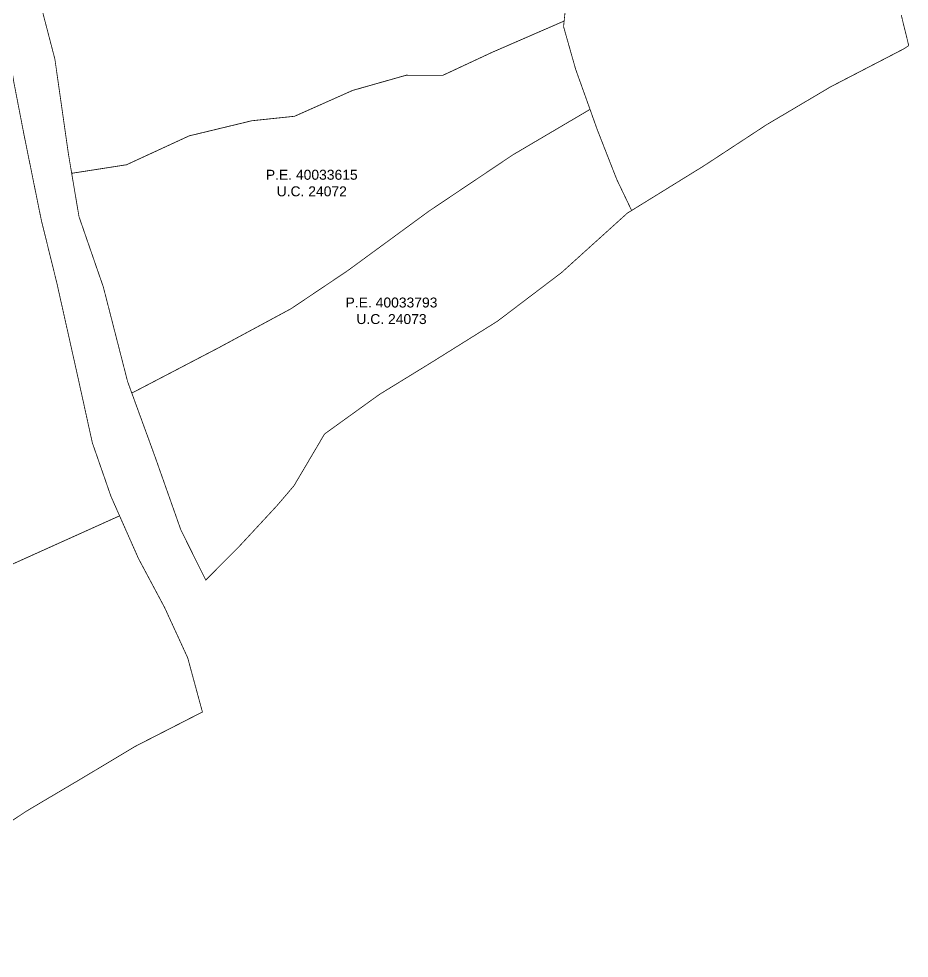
# Model space of a CAD drawing. Header units: metres. Extents: x 561401 to 594056, y 8460144 to 8508504.
# Drawn here: x 587258.1 to 587482.2, y 8503396.7 to 8503633.2 of the extents above; entities that cross this region are included whole.
import ezdxf

# ---------------------------------------------------------------- set-up
doc = ezdxf.new("R2010")
doc.units = ezdxf.units.M
for name, color, linetype in [('1.2. AFECTADOS BASE GRAFICA SUNARP', 150, 'Continuous'), ('1.2. BASE GRAFICA GORE', 76, 'Continuous'), ('1.2. BASE GRAFICA SUNARP', 150, 'Continuous'), ('1.3 ETIQUETA P.E. Y U.C.', 1, 'Continuous')]:
    doc.layers.add(name, color=color, linetype=linetype)
doc.styles.add('Arial', font='arial.ttf', dxfattribs={"height": 1})

msp = doc.modelspace()

# ---------------------------------------------------------------- linework, layer by layer
at = {"layer": '1.2. AFECTADOS BASE GRAFICA SUNARP', "color": 64, "linetype": 'Continuous', "lineweight": -3, "const_width": 0.2}
msp.add_lwpolyline([(587057.62, 8503396.84), (587076.42, 8503405.85), (587097.2, 8503415.24), (587115.31, 8503426.91), (587132.96, 8503438.87), (587157.14, 8503451.25), (587175.94, 8503460.91), (587193.99, 8503470.96), (587200.62, 8503472.45), (587204.35, 8503473.29), (587221.64, 8503477.19), (587237.01, 8503485.69), (587256.95, 8503496.14), (587283.48, 8503508.1), (587281.3, 8503513.04), (587276.63, 8503526.48), (587272.74, 8503544.15), (587267.67, 8503566.82), (587263.78, 8503582.57), (587259.42, 8503604.09), (587256.85, 8503617.38), (587252.54, 8503644.29)], dxfattribs=at)
at = {"layer": '1.2. BASE GRAFICA GORE', "color": 64, "linetype": 'Continuous', "lineweight": -3, "const_width": 0.2}
msp.add_lwpolyline([(587263.01, 8503639.18), (587267.21, 8503623.04), (587270.61, 8503599.19), (587271.43, 8503594.33), (587285.23, 8503596.48), (587300.99, 8503603.75), (587316.77, 8503607.56), (587327.53, 8503608.69), (587342.15, 8503615.2), (587355.62, 8503619.02), (587364.85, 8503619), (587377.16, 8503624.75), (587395.36, 8503632.66), (587396.8, 8503646.25)], dxfattribs=at)
msp.add_lwpolyline([(587313.87, 8503500.7), (587323.11, 8503510.68), (587327.37, 8503515.67), (587335.07, 8503528.71), (587348.92, 8503538.69), (587362.02, 8503546.74), (587378.57, 8503557.09), (587394.74, 8503569.36), (587411.29, 8503584.32), (587412.35, 8503584.97), (587408.61, 8503592.78), (587403.63, 8503605.5), (587401.88, 8503610.42), (587382.48, 8503598.99), (587361.32, 8503584.79), (587340.92, 8503569.84), (587326.67, 8503560.26), (587308.2, 8503550.3), (587286.56, 8503539), (587292.39, 8503523.03), (587298.9, 8503504.57), (587305.17, 8503491.92), (587313.87, 8503500.7)], close=True, dxfattribs=at)
at = {"layer": '1.2. BASE GRAFICA SUNARP', "color": 64, "linetype": 'Continuous', "lineweight": -3, "const_width": 0.2}
for points in [[(587396.8, 8503646.25), (587395.36, 8503632.66), (587395.36, 8503632.66), (587395.22, 8503631.25), (587398.27, 8503620.49), (587401.88, 8503610.42), (587403.63, 8503605.5), (587408.61, 8503592.78), (587412.35, 8503584.97), (587430.54, 8503596.21), (587446.31, 8503606.56), (587462.48, 8503616.13), (587480.95, 8503625.71), (587482.09, 8503626.48), (587480.2, 8503634.18)], [(587247.95, 8503425.75), (587260.22, 8503433.87), (587273.27, 8503441.59), (587287.47, 8503450.09), (587304.33, 8503458.72), (587300.63, 8503472.35), (587294.82, 8503485.01), (587288.26, 8503497.31), (587283.48, 8503508.1), (587256.95, 8503496.14)]]:
    msp.add_lwpolyline(points, dxfattribs=at)
msp.add_lwpolyline([(587271.43, 8503594.33), (587273.27, 8503583.42), (587279.39, 8503565.72), (587285.51, 8503541.88), (587286.56, 8503539), (587308.2, 8503550.3), (587326.67, 8503560.26), (587340.92, 8503569.84), (587361.32, 8503584.79), (587382.48, 8503598.99), (587401.88, 8503610.42), (587398.27, 8503620.49), (587395.22, 8503631.25), (587395.36, 8503632.66), (587377.16, 8503624.75), (587364.85, 8503619), (587355.62, 8503619.02), (587342.15, 8503615.2), (587327.53, 8503608.69), (587316.77, 8503607.56), (587300.99, 8503603.75), (587285.23, 8503596.48), (587271.43, 8503594.33)], close=True, dxfattribs=at)

# ---------------------------------------------------------------- texts
at = {"layer": '1.3 ETIQUETA P.E. Y U.C.', "color": 1, "char_height": 2.5, "attachment_point": 5, "style": 'Arial'}
for s, insert in [('P.E. 40033615\\PU.C. 24072', (587331.85, 8503591.86)), ('P.E. 40033793\\PU.C. 24073', (587351.92, 8503559.7))]:
    msp.add_mtext(s, dxfattribs=dict(at, insert=insert))

doc.saveas('drawing.dxf')
